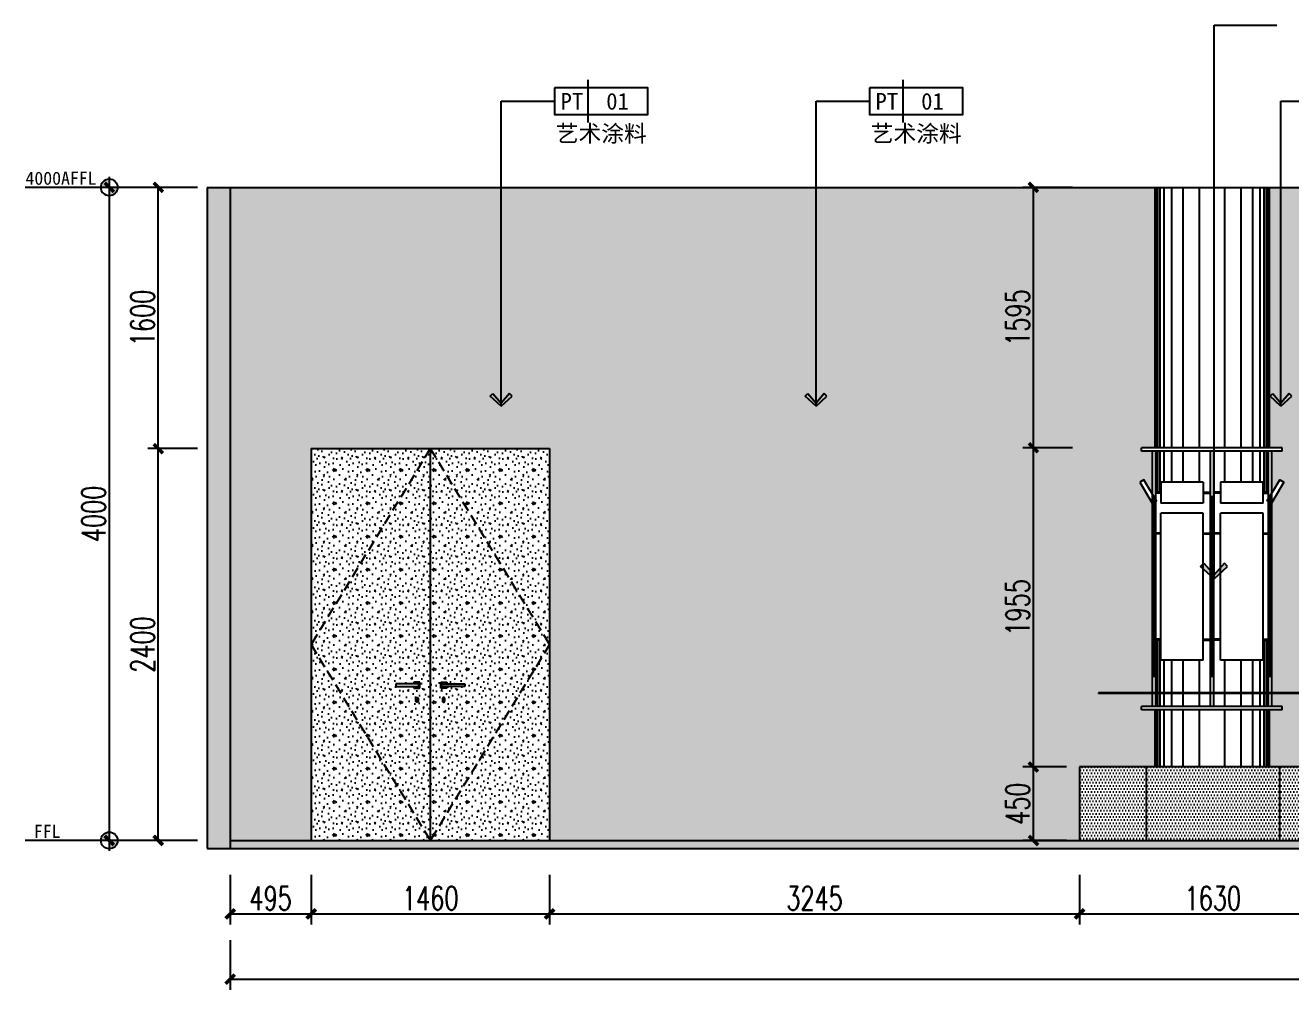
# Model space of a CAD drawing. Header units: millimetres. Extents: x 5625199 to 7433318, y -3316392 to -2552493.
# Drawn here: x 6214808 to 6222554, y -2677437 to -2671530 of the extents above; entities that cross this region are included whole.
import ezdxf
from ezdxf.enums import TextEntityAlignment as Align

# ---------------------------------------------------------------- set-up
doc = ezdxf.new("R2010")
doc.units = ezdxf.units.MM
doc.header["$PDMODE"] = 35
doc.header["$PDSIZE"] = -10
doc.linetypes.add('DASHED', pattern=[19.049999999999997, 12.7, -6.349999999999997])
doc.linetypes.add('M-CENTER', pattern=[11.25, 7.5, -1.25, 1.25, -1.25])
for name, color, linetype in [('155', 155, 'Continuous'), ('DIM', 7, 'Continuous'), ('PL-天花', 30, 'Continuous'), ('PL-文字标注', 2, 'Continuous')]:
    doc.layers.add(name, color=color, linetype=linetype)
doc.styles.add('03.YBC-宋体2.5', font='', dxfattribs={"width": 0.8, "height": 2.5})
doc.styles.add('dop-S', font='')
doc.styles.add('XZC', font='SIMPLEX.SHX', dxfattribs={"width": 0.7, "bigfont": 'hztxt.shx'})
doc.styles.add('标注-尺寸', font='simplex.shx', dxfattribs={"width": 0.7})
doc.styles.get('03.YBC-宋体2.5').set_extended_font_data('SimSun')
doc.styles.get('dop-S').set_extended_font_data('SimSun')
doc.linetypes.add('LED_LINE', pattern='A,12.7,-5.08,["LED",XZC,S=2.54,R=0,X=-2.54,Y=-1.27],-6.349999999999999', length=24.13)
doc.dimstyles.new('90', dxfattribs={"dimscale": 0.9, "dimtxt": 150, "dimasz": 50, "dimexe": 120, "dimexo": 150, "dimgap": 30, "dimtad": 1, "dimdec": 0, "dimrnd": 5, "dimdsep": 46, "dimtxsty": '标注-尺寸', "dimblk": 'ARCHTICK', "dimcen": 0.2, "dimclrd": 8, "dimclre": 8, "dimclrt": 2, "dimadec": 0, "dimazin": 0, "dimtfac": 1, "dimtdec": 0, "dimtmove": 2, "dimatfit": 3, "dimldrblk": 'ccccc', "dimfxl": 300, "dimfxlon": 1, "dimtolj": 1, "dimtzin": 0, "dimarcsym": 0})
doc.dimstyles.new('副本 100', dxfattribs={"dimscale": 0.8, "dimtxt": 180, "dimasz": 70, "dimexe": 80, "dimexo": 100, "dimgap": 30, "dimtad": 1, "dimdec": 0, "dimrnd": 5, "dimdsep": 46, "dimtxsty": '标注-尺寸', "dimblk": 'ARCHTICK', "dimcen": 0.2, "dimdle": 5, "dimclrd": 8, "dimclre": 8, "dimclrt": 2, "dimadec": 0, "dimazin": 0, "dimtfac": 1, "dimtdec": 0, "dimtmove": 2, "dimatfit": 3, "dimldrblk": 'ccccc', "dimfxl": 300, "dimfxlon": 1, "dimtolj": 1, "dimtzin": 0, "dimarcsym": 0})
pattern_1 = [(0, (273595.864621, -417279.7072739999), (0, 203.2), [0, -203.2]), (0, (273597.896621, -417350.827274), (0, 203.2), [0, -203.2]), (0, (273603.992621, -417241.099274), (0, 203.2), [0, -203.2]), (338.1986, (273498.328621, -417304.091274), (609.6000554757884, -203.1999818137321), [21.8852496, -1072.3802784]), (216.8699, (273518.648621, -417312.219274), (609.5999833019285, 406.400025047106), [10.16, -1005.84]), (130.6013, (273510.520621, -417318.315274), (1016.000085595377, -1219.199800489247), [18.734024, -1854.6773168]), (206.5651, (273443.464621, -417342.699274), (-203.1998288935924, -203.2002660693446), [4.543755199999999, -449.8252624]), (326.3099, (273439.400621, -417344.731274), (406.3999101390997, -203.2002711718613), [7.3265792, -725.3215872]), (108.4349, (273445.496621, -417348.7952739999), (-203.1996755348543, 406.4000883092897), [6.4257936, -636.149096]), (225, (273573.512621, -417363.0192740001), (-2.84e-14, -203.2000628800271), [8.6209632, -278.7471184]), (0, (273567.416621, -417369.115274), (203.2, 203.2), [12.192, -191.008]), (135, (273579.608621, -417369.115274), (-203.2000651427688, 1.42e-14), [8.62096, -278.7471184]), (251.5651, (273549.128621, -417232.971274), (203.1996750288869, 406.4000918510402), [6.425792, -636.149096]), (0, (273547.096621, -417239.0672739999), (203.2, 203.2), [10.16, -193.04]), (143.1301, (273557.256621, -417239.0672739999), (-609.5999833019285, 406.4000250471062), [10.16, -1005.84]), (213.6901, (273441.432621, -417230.9392739999), (406.3999074765397, 203.2002693968192), [7.326576, -725.3215872]), (341.5650999999999, (273435.336621, -417235.003274), (-406.4000918510401, 203.1996750288873), [12.851584, -629.7233023999999]), (126.8699, (273447.528621, -417239.0672739999), (406.400025047106, -609.5999833019285), [10.16, -1005.84]), (0, (273500.360621, -417239.0672739999), (0, 203.2), [0, -203.2]), (0, (273445.496621, -417291.899274), (0, 203.2), [0, -203.2]), (0, (273502.392621, -417367.083274), (0, 203.2), [0, -203.2]), (0, (273557.256621, -417304.091274), (0, 203.2), [0, -203.2]), (0, (273498.328621, -417269.547274), (0, 203.2), [0, -203.2]), (0, (273453.624621, -417263.451274), (0, 203.2), [0, -203.2]), (0, (273471.912621, -417275.6432739999), (0, 203.2), [0, -203.2]), (0, (273463.784621, -417324.4112739999), (0, 203.2), [0, -203.2]), (0, (273415.016621, -417316.283274), (0, 203.2), [0, -203.2]), (0, (273417.048621, -417269.547274), (0, 203.2), [0, -203.2]), (0, (273410.952621, -417224.843274), (0, 203.2), [0, -203.2]), (0, (273473.944621, -417216.7152740001), (0, 203.2), [0, -203.2]), (0, (273518.648621, -417208.587274), (0, 203.2), [0, -203.2]), (0, (273589.768621, -417216.7152740001), (0, 203.2), [0, -203.2]), (0, (273541.0006209999, -417279.7072739999), (0, 203.2), [0, -203.2]), (0, (273520.680621, -417243.131274), (0, 203.2), [0, -203.2]), (0, (273536.936621, -417340.667274), (0, 203.2), [0, -203.2]), (0, (273475.976621, -417350.827274), (0, 203.2), [0, -203.2]), (0, (273536.936621, -417395.531274), (0, 203.2), [0, -203.2]), (0, (273469.880621, -417383.3392739999), (0, 203.2), [0, -203.2]), (0, (273404.856621, -417389.435274), (0, 203.2), [0, -203.2]), (0, (273429.2406210001, -417399.595274), (0, 203.2), [0, -203.2]), (0, (273431.272621, -417371.1472739999), (0, 203.2), [0, -203.2]), (0, (273567.416621, -417403.659274), (0, 203.2), [0, -203.2]), (0, (273591.800621, -417320.347274), (0, 203.2), [0, -203.2]), (0, (273581.640621, -417259.387274), (0, 203.2), [0, -203.2]), (0, (273488.168621, -417405.691274), (0, 203.2), [0, -203.2])]

# ---------------------------------------------------------------- blocks, each defined once
blk = doc.blocks.new('G$C8B1EF8E9')
at = {"color": 134, "ltscale": 5}
for p, q in [((0, 86.53217108198442), (0, 122.5321710819844)), ((0, 122.5321710819844), (36, 122.5321710819844)), ((36, 86.53217108198442), (0, 86.53217108198442)), ((36, 122.5321710819844), (36, 113.5321710819844)), ((36, 95.53217108198442), (36, 86.53217108198442)), ((12, 24), (12, 5)), ((19, 27), (15, 27)), ((15, 2), (19, 2)), ((22, 5), (22, 24))]:
    blk.add_line(p, q, dxfattribs=at)
at = {"color": 134}
for p, q in [((6.188141624792478, 95.53217108198442), (6.188141624792478, 113.5321710819844)), ((6.188141624792478, 113.5321710819844), (145.9275565805146, 113.5321710819844)), ((145.9275565805146, 95.53217108198442), (6.188141624792478, 95.53217108198442)), ((145.9275565805146, 113.5321710819844), (145.9275565805146, 95.53217108198442)), ((10, 24), (10, 5)), ((19, 29), (15, 29)), ((15, 0), (19, 0)), ((24, 5), (24, 24))]:
    blk.add_line(p, q, dxfattribs=at)
for centre, start, end in [((15, 24), 90, 180), ((15, 5), 180, 270), ((19, 24), 0, 90), ((19, 5), 270, 0)]:
    blk.add_arc(centre, 5, start, end, dxfattribs=at)
at = {"color": 134, "ltscale": 5}
for centre, start, end in [((15, 24), 90, 180), ((15, 5), 180, 270), ((19, 24), 0, 90), ((19, 5), 270, 0)]:
    blk.add_arc(centre, 3, start, end, dxfattribs=at)
blk = doc.blocks.new('_ArchTick')
at = {"color": 0, "linetype": 'ByBlock', "const_width": 0.4}
blk.add_lwpolyline([(-0.5, -0.5), (0.5, 0.5)], dxfattribs=at)
blk = doc.blocks.new('*D241')
at = {"layer": '155', "color": 8, "lineweight": -2, "ltscale": 500, "transparency": 16777216}
for p, q in [((6216061.580152604, -2676732.718903087), (6216061.580152604, -2677036.718903087)), ((6216557.394488718, -2676732.718903087), (6216557.394488718, -2677036.718903087)), ((6216057.580152604, -2676972.718903087), (6216561.394488718, -2676972.718903087))]:
    blk.add_line(p, q, dxfattribs=at)
at = {"layer": 'Defpoints', "color": 0, "transparency": 16777216}
for p in [(6216061.580152604, -2676522.718903087), (6216557.394488718, -2676522.718903087), (6216557.394488718, -2676972.718903087)]:
    blk.add_point(p, dxfattribs=at)
at = {"layer": '155', "color": 8, "linetype": 'ByBlock', "lineweight": -2, "transparency": 16777216, "xscale": 56, "yscale": 56, "zscale": 56, "rotation": 180}
blk.add_blockref('_ArchTick', (6216061.580152604, -2676972.718903087), dxfattribs=at)
at = {"layer": '155', "color": 8, "linetype": 'ByBlock', "lineweight": -2, "transparency": 16777216, "xscale": 56, "yscale": 56, "zscale": 56}
blk.add_blockref('_ArchTick', (6216557.394488718, -2676972.718903087), dxfattribs=at)
at = {"layer": '155', "color": 2, "ltscale": 500, "transparency": 16777216, "insert": (6216309.487320661, -2676876.718903086), "char_height": 144, "attachment_point": 5, "style": '标注-尺寸'}
blk.add_mtext('\\A1;495', dxfattribs=at)
blk = doc.blocks.new('ccccc')
h = blk.add_hatch(color=44)
h.dxf.hatch_style = 1
h.paths.add_polyline_path([(-1.713128774543291, -1.115298350458032), (-1.349075249163432, -1.474599215202033), (1e-16, 1e-16), (-1.349075249163432, 1.474599215202033), (-1.713128774543291, 1.115298350458032), (-0.4242640688316899, -1e-16)])
at = {"color": 44}
for p, q in [((-1.349075249163432, 1.474599215202033), (-1.713128774543291, 1.115298350458032)), ((0, 0), (-1.349075249163432, 1.474599215202033)), ((-0.4242640688316898, 0), (-5.066636229632421, 0)), ((-1.713128774543291, 1.115298350458032), (-0.4242640688316898, 0)), ((-1.713128774543291, -1.115298350458032), (-0.4242640688316898, 0)), ((0, 0), (-1.349075249163432, -1.474599215202033)), ((-1.349075249163432, -1.474599215202033), (-1.713128774543291, -1.115298350458032))]:
    blk.add_line(p, q, dxfattribs=at)
blk = doc.blocks.new('*D242')
at = {"layer": '155', "color": 8, "lineweight": -2, "ltscale": 500, "transparency": 16777216}
for p, q in [((6216557.394488718, -2676732.718903087), (6216557.394488718, -2677036.718903087)), ((6218016.586826595, -2676732.718903087), (6218016.586826595, -2677036.718903087)), ((6216553.394488718, -2676972.718903087), (6218020.586826594, -2676972.718903087))]:
    blk.add_line(p, q, dxfattribs=at)
at = {"layer": 'Defpoints', "color": 0, "transparency": 16777216}
for p in [(6216557.394488718, -2676522.718903087), (6218016.586826595, -2676522.718903087), (6218016.586826595, -2676972.718903087)]:
    blk.add_point(p, dxfattribs=at)
at = {"layer": '155', "color": 8, "linetype": 'ByBlock', "lineweight": -2, "transparency": 16777216, "xscale": 56, "yscale": 56, "zscale": 56, "rotation": 180}
blk.add_blockref('_ArchTick', (6216557.394488718, -2676972.718903087), dxfattribs=at)
at = {"layer": '155', "color": 8, "linetype": 'ByBlock', "lineweight": -2, "transparency": 16777216, "xscale": 56, "yscale": 56, "zscale": 56}
blk.add_blockref('_ArchTick', (6218016.586826595, -2676972.718903087), dxfattribs=at)
at = {"layer": '155', "color": 2, "ltscale": 500, "transparency": 16777216, "insert": (6217286.990657656, -2676876.718903086), "char_height": 144, "attachment_point": 5, "style": '标注-尺寸'}
blk.add_mtext('\\A1;1460', dxfattribs=at)
blk = doc.blocks.new('*D243')
at = {"layer": '155', "color": 8, "lineweight": -2, "ltscale": 500, "transparency": 16777216}
for p, q in [((6218016.586826595, -2676732.718903087), (6218016.586826595, -2677036.718903087)), ((6221261.757431764, -2676732.718903087), (6221261.757431764, -2677036.718903087)), ((6218012.586826595, -2676972.718903087), (6221265.757431764, -2676972.718903087))]:
    blk.add_line(p, q, dxfattribs=at)
at = {"layer": 'Defpoints', "color": 0, "transparency": 16777216}
for p in [(6218016.586826595, -2676522.718903087), (6221261.757431764, -2676522.718903087), (6221261.757431764, -2676972.718903087)]:
    blk.add_point(p, dxfattribs=at)
at = {"layer": '155', "color": 8, "linetype": 'ByBlock', "lineweight": -2, "transparency": 16777216, "xscale": 56, "yscale": 56, "zscale": 56, "rotation": 180}
blk.add_blockref('_ArchTick', (6218016.586826595, -2676972.718903087), dxfattribs=at)
at = {"layer": '155', "color": 8, "linetype": 'ByBlock', "lineweight": -2, "transparency": 16777216, "xscale": 56, "yscale": 56, "zscale": 56}
blk.add_blockref('_ArchTick', (6221261.757431764, -2676972.718903087), dxfattribs=at)
at = {"layer": '155', "color": 2, "ltscale": 500, "transparency": 16777216, "insert": (6219639.17212918, -2676876.718903086), "char_height": 144, "attachment_point": 5, "style": '标注-尺寸'}
blk.add_mtext('\\A1;3245', dxfattribs=at)
blk = doc.blocks.new('*D244')
at = {"layer": '155', "color": 8, "lineweight": -2, "ltscale": 500, "transparency": 16777216}
for p, q in [((6221261.757431764, -2676732.718903087), (6221261.757431764, -2677036.718903087)), ((6222892.697539439, -2676732.718903087), (6222892.697539439, -2677036.718903087)), ((6221257.757431764, -2676972.718903087), (6222896.697539439, -2676972.718903087))]:
    blk.add_line(p, q, dxfattribs=at)
at = {"layer": 'Defpoints', "color": 0, "transparency": 16777216}
for p in [(6221261.757431764, -2676522.718903087), (6222892.697539439, -2676522.718903087), (6222892.697539439, -2676972.718903087)]:
    blk.add_point(p, dxfattribs=at)
at = {"layer": '155', "color": 8, "linetype": 'ByBlock', "lineweight": -2, "transparency": 16777216, "xscale": 56, "yscale": 56, "zscale": 56, "rotation": 180}
blk.add_blockref('_ArchTick', (6221261.757431764, -2676972.718903087), dxfattribs=at)
at = {"layer": '155', "color": 8, "linetype": 'ByBlock', "lineweight": -2, "transparency": 16777216, "xscale": 56, "yscale": 56, "zscale": 56}
blk.add_blockref('_ArchTick', (6222892.697539439, -2676972.718903087), dxfattribs=at)
at = {"layer": '155', "color": 2, "ltscale": 500, "transparency": 16777216, "insert": (6222077.227485601, -2676876.718903086), "char_height": 144, "attachment_point": 5, "style": '标注-尺寸'}
blk.add_mtext('\\A1;1630', dxfattribs=at)
blk = doc.blocks.new('*D370')
at = {"layer": '155', "color": 8, "lineweight": -2, "ltscale": 500, "transparency": 16777216}
for p, q in [((6216061.580152604, -2677132.718903087), (6216061.580152604, -2677436.718903087)), ((6239891.164102432, -2677132.718903087), (6239891.164102432, -2677436.718903087)), ((6216057.580152604, -2677372.718903086), (6239895.164102432, -2677372.718903086))]:
    blk.add_line(p, q, dxfattribs=at)
at = {"layer": 'Defpoints', "color": 0, "transparency": 16777216}
for p in [(6216061.580152604, -2676522.718903087), (6239891.164102432, -2676572.718903087), (6239891.164102432, -2677372.718903086)]:
    blk.add_point(p, dxfattribs=at)
at = {"layer": '155', "color": 8, "linetype": 'ByBlock', "lineweight": -2, "transparency": 16777216, "xscale": 56, "yscale": 56, "zscale": 56, "rotation": 180}
blk.add_blockref('_ArchTick', (6216061.580152604, -2677372.718903086), dxfattribs=at)
at = {"layer": '155', "color": 8, "linetype": 'ByBlock', "lineweight": -2, "transparency": 16777216, "xscale": 56, "yscale": 56, "zscale": 56}
blk.add_blockref('_ArchTick', (6239891.164102432, -2677372.718903086), dxfattribs=at)
at = {"layer": '155', "color": 2, "ltscale": 500, "transparency": 16777216, "insert": (6227976.372127518, -2677276.718903087), "char_height": 144, "attachment_point": 5, "style": '标注-尺寸'}
blk.add_mtext('\\A1;23830', dxfattribs=at)
blk = doc.blocks.new('子标高')
h = blk.add_hatch(color=256)
edge = h.paths.add_edge_path()
edge.add_arc((-600.2409431565975, 0.2411642588631366), 50.95940477876863, 89.72884797535391, 180.2711520246482, ccw=False)
edge.add_line((-599.9997788977342, 51.19999838216973), (-599.9997788977342, -3.638e-12))
edge.add_line((-599.9997788977342, 0), (-651.1997772799077, 0))
edge = h.paths.add_edge_path()
edge.add_arc((-599.7586146388712, -0.2411642588667746), 50.95940477876958, -90.27115202464557, 0.271152024646824, ccw=False)
edge.add_line((-599.9997788977342, -51.19999838217336), (-599.9997788977342, 0))
edge.add_line((-599.9997788977342, 0), (-548.7997805155609, 0))
at = {"linetype": 'M-CENTER', "ltscale": 0.5}
blk.add_line((-709.9997754219294, -3.63798e-11), (-1113.972843062991, 9.8225428e-09), dxfattribs=at)
for p, q in [((-200, 0), (-709.9997754219294, 0)), ((-599.9997788977342, 63.99999797771307), (-599.9997788977342, -63.9999979777167))]:
    blk.add_line(p, q)
at = {"color": 5}
blk.add_circle((-599.9997788977342, 0), 51.19999838217196, dxfattribs=at)
at = {"style": 'dop-S'}
blk.add_attdef('标高', (-1232.206651260485, 15.99306680168956), '', height=99.99999684017963, dxfattribs=at)
blk = doc.blocks.new('母标高')
h = blk.add_hatch(color=256)
edge = h.paths.add_edge_path()
edge.add_arc((-600.2409431565975, 0.2411642588631366), 50.95940477876863, 89.72884797535391, 180.2711520246482, ccw=False)
edge.add_line((-599.9997788977342, 51.19999838216973), (-599.9997788977342, -3.638e-12))
edge.add_line((-599.9997788977342, 0), (-651.1997772799077, 0))
edge = h.paths.add_edge_path()
edge.add_arc((-599.7586146388712, -0.2411642588667746), 50.95940477876958, -90.27115202464557, 0.271152024646824, ccw=False)
edge.add_line((-599.9997788977342, -51.19999838217336), (-599.9997788977342, 0))
edge.add_line((-599.9997788977342, 0), (-548.7997805155609, 0))
at = {"linetype": 'M-CENTER', "ltscale": 0.5}
blk.add_line((-709.9997754219294, -3.63798e-11), (-1113.972843062991, 9.8225428e-09), dxfattribs=at)
for p, q in [((-200, 0), (-709.9997754219294, 0)), ((-599.9997788977342, 63.99999797771307), (-599.9997788977342, -63.9999979777167))]:
    blk.add_line(p, q)
at = {"color": 5}
blk.add_circle((-599.9997788977342, 0), 51.19999838217196, dxfattribs=at)
at = {"style": 'dop-S'}
blk.add_attdef('标高', (-1104.391530706991, 15.99306680168956), '', height=99.99999684017963, dxfattribs=at)
blk = doc.blocks.new('*D466')
at = {"layer": '155', "color": 8, "lineweight": -2, "ltscale": 500, "transparency": 16777216}
for p, q in [((6215861.57699277, -2674122.718903086), (6215557.57699277, -2674122.718903086)), ((6215621.57699277, -2676526.718903087), (6215621.57699277, -2674118.718903086)), ((6215861.57699277, -2676522.718903087), (6215557.57699277, -2676522.718903087))]:
    blk.add_line(p, q, dxfattribs=at)
at = {"layer": 'Defpoints', "color": 0, "transparency": 16777216}
for p in [(6215621.57699277, -2674122.718903086), (6216557.394488718, -2674122.718903086), (6216557.394488718, -2676522.718903087)]:
    blk.add_point(p, dxfattribs=at)
at = {"layer": '155', "color": 8, "linetype": 'ByBlock', "lineweight": -2, "transparency": 16777216, "xscale": 56, "yscale": 56, "zscale": 56}
for p, rotation in [((6215621.57699277, -2674122.718903086), 90), ((6215621.57699277, -2676522.718903087), 270)]:
    blk.add_blockref('_ArchTick', p, dxfattribs=dict(at, rotation=rotation))
at = {"layer": '155', "color": 2, "ltscale": 500, "transparency": 16777216, "insert": (6215525.57699277, -2675322.718903087), "char_height": 144, "attachment_point": 5, "rotation": 90, "style": '标注-尺寸'}
blk.add_mtext('\\A1;2400', dxfattribs=at)
blk = doc.blocks.new('*D467')
at = {"layer": '155', "color": 8, "lineweight": -2, "ltscale": 500, "transparency": 16777216}
for p, q in [((6215861.57699277, -2672522.718903087), (6215557.57699277, -2672522.718903087)), ((6215621.57699277, -2674126.718903087), (6215621.57699277, -2672518.718903087)), ((6215861.57699277, -2674122.718903086), (6215557.57699277, -2674122.718903086))]:
    blk.add_line(p, q, dxfattribs=at)
at = {"layer": 'Defpoints', "color": 0, "transparency": 16777216}
for p in [(6215621.57699277, -2672522.718903087), (6216476.408016402, -2672522.718903087), (6216557.394488718, -2674122.718903086)]:
    blk.add_point(p, dxfattribs=at)
at = {"layer": '155', "color": 8, "linetype": 'ByBlock', "lineweight": -2, "transparency": 16777216, "xscale": 56, "yscale": 56, "zscale": 56}
for p, rotation in [((6215621.57699277, -2672522.718903087), 90), ((6215621.57699277, -2674122.718903086), 270)]:
    blk.add_blockref('_ArchTick', p, dxfattribs=dict(at, rotation=rotation))
at = {"layer": '155', "color": 2, "ltscale": 500, "transparency": 16777216, "insert": (6215525.57699277, -2673322.718903087), "char_height": 144, "attachment_point": 5, "rotation": 90, "style": '标注-尺寸'}
blk.add_mtext('\\A1;1600', dxfattribs=at)
blk = doc.blocks.new('*D468')
at = {"layer": '155', "color": 8, "lineweight": -2, "ltscale": 500, "transparency": 16777216}
for p, q in [((6215561.577213873, -2672522.718903087), (6215257.577213872, -2672522.718903087)), ((6215321.577213873, -2672518.718903087), (6215321.577213873, -2676526.718903087)), ((6215561.577213873, -2676522.718903087), (6215257.577213872, -2676522.718903087))]:
    blk.add_line(p, q, dxfattribs=at)
at = {"layer": 'Defpoints', "color": 0, "transparency": 16777216}
for p in [(6216476.408016402, -2672522.718903087), (6215321.577213873, -2676522.718903087), (6216557.394488718, -2676522.718903087)]:
    blk.add_point(p, dxfattribs=at)
at = {"layer": '155', "color": 8, "linetype": 'ByBlock', "lineweight": -2, "transparency": 16777216, "xscale": 56, "yscale": 56, "zscale": 56}
for p, rotation in [((6215321.577213873, -2672522.718903087), 90), ((6215321.577213873, -2676522.718903087), 270)]:
    blk.add_blockref('_ArchTick', p, dxfattribs=dict(at, rotation=rotation))
at = {"layer": '155', "color": 2, "ltscale": 500, "transparency": 16777216, "insert": (6215225.577213872, -2674522.718903087), "char_height": 144, "attachment_point": 5, "rotation": 90, "style": '标注-尺寸'}
blk.add_mtext('\\A1;4000', dxfattribs=at)
blk = doc.blocks.new('*D469')
at = {"layer": '155', "color": 8, "lineweight": -2, "ltscale": 500, "transparency": 16777216}
for p, q in [((6221181.757431764, -2676072.718903086), (6220914.777808668, -2676072.718903086)), ((6220978.777808668, -2676526.718903087), (6220978.777808668, -2676068.718903087)), ((6221181.757431764, -2676522.718903087), (6220914.777808668, -2676522.718903087))]:
    blk.add_line(p, q, dxfattribs=at)
at = {"layer": 'Defpoints', "color": 0, "transparency": 16777216}
for p in [(6220978.777808668, -2676072.718903086), (6221261.757431764, -2676072.718903086), (6221261.757431764, -2676522.718903087)]:
    blk.add_point(p, dxfattribs=at)
at = {"layer": '155', "color": 8, "linetype": 'ByBlock', "lineweight": -2, "transparency": 16777216, "xscale": 56, "yscale": 56, "zscale": 56}
for p, rotation in [((6220978.777808668, -2676072.718903086), 90), ((6220978.777808668, -2676522.718903087), 270)]:
    blk.add_blockref('_ArchTick', p, dxfattribs=dict(at, rotation=rotation))
at = {"layer": '155', "color": 2, "ltscale": 500, "transparency": 16777216, "insert": (6220882.777808668, -2676297.718903087), "char_height": 144, "attachment_point": 5, "rotation": 90, "style": '标注-尺寸'}
blk.add_mtext('\\A1;450', dxfattribs=at)
blk = doc.blocks.new('*D470')
at = {"layer": '155', "color": 8, "lineweight": -2, "ltscale": 500, "transparency": 16777216}
for p, q in [((6221218.777808668, -2674117.718903087), (6220914.777808668, -2674117.718903087)), ((6220978.777808668, -2676076.718903086), (6220978.777808668, -2674113.718903087)), ((6221181.757431764, -2676072.718903086), (6220914.777808668, -2676072.718903086))]:
    blk.add_line(p, q, dxfattribs=at)
at = {"layer": 'Defpoints', "color": 0, "transparency": 16777216}
for p in [(6220978.777808668, -2674117.718903087), (6221823.241131251, -2674117.718903087), (6221261.757431764, -2676072.718903086)]:
    blk.add_point(p, dxfattribs=at)
at = {"layer": '155', "color": 8, "linetype": 'ByBlock', "lineweight": -2, "transparency": 16777216, "xscale": 56, "yscale": 56, "zscale": 56}
for p, rotation in [((6220978.777808668, -2674117.718903087), 90), ((6220978.777808668, -2676072.718903086), 270)]:
    blk.add_blockref('_ArchTick', p, dxfattribs=dict(at, rotation=rotation))
at = {"layer": '155', "color": 2, "ltscale": 500, "transparency": 16777216, "insert": (6220882.777808668, -2675095.218903087), "char_height": 144, "attachment_point": 5, "rotation": 90, "style": '标注-尺寸'}
blk.add_mtext('\\A1;1955', dxfattribs=at)
blk = doc.blocks.new('*D471')
at = {"layer": '155', "color": 8, "lineweight": -2, "ltscale": 500, "transparency": 16777216}
for p, q in [((6221218.777808668, -2672522.718903087), (6220914.777808668, -2672522.718903087)), ((6220978.777808668, -2674121.718903087), (6220978.777808668, -2672518.718903087)), ((6221218.777808668, -2674117.718903087), (6220914.777808668, -2674117.718903087))]:
    blk.add_line(p, q, dxfattribs=at)
at = {"layer": 'Defpoints', "color": 0, "transparency": 16777216}
for p in [(6220978.777808668, -2672522.718903087), (6221549.663153962, -2672522.718903087), (6221823.241131251, -2674117.718903087)]:
    blk.add_point(p, dxfattribs=at)
at = {"layer": '155', "color": 8, "linetype": 'ByBlock', "lineweight": -2, "transparency": 16777216, "xscale": 56, "yscale": 56, "zscale": 56}
for p, rotation in [((6220978.777808668, -2672522.718903087), 90), ((6220978.777808668, -2674117.718903087), 270)]:
    blk.add_blockref('_ArchTick', p, dxfattribs=dict(at, rotation=rotation))
at = {"layer": '155', "color": 2, "ltscale": 500, "transparency": 16777216, "insert": (6220882.777808668, -2673320.218903087), "char_height": 144, "attachment_point": 5, "rotation": 90, "style": '标注-尺寸'}
blk.add_mtext('\\A1;1595', dxfattribs=at)
blk = doc.blocks.new('*U604')
at = {"color": 50}
blk.add_line((-9.000000000004574, 3.200000000014711), (-9.000000000004574, -3.200000000014711), dxfattribs=at)
at = {"color": 150}
blk.add_lwpolyline([(-14.00000000000457, 2.000000000014665), (-13.99999999999542, -2.000000000014665), (4.5759e-12, -2.000000000014665), (-4.5759e-12, 2.000000000014665)], close=True, dxfattribs=at)
at = {"color": 50, "style": '03.YBC-宋体2.5', "flags": 8}
for tag, p in [('PT', (-11.41203370425435, -0.0169426641272139)), ('01', (-4.560573803961943, -0.0169426641272139)), ('材料名称', (-7.000000000004575, -4.854991556547588))]:
    blk.add_attdef(tag, text='', height=2.5, dxfattribs=at).set_placement(p, align=Align.MIDDLE_CENTER)

msp = doc.modelspace()

# ---------------------------------------------------------------- hatches: boundary and pattern name
at = {"layer": '155', "ltscale": 500}
h = msp.add_hatch(dxfattribs=at)
h.set_pattern_fill('钢筋混凝土', color=250, scale=3, angle=180)
h.set_pattern_definition([(45, (289866.7426227486, -417409.755274), (-5.303300858899105, 5.303300858899106), []), (50, (289866.7426227486, -417409.755274), (21.5178054780226, -1.882564049477853), [2.249999999999998, -24.74999999999999]), (355, (289866.7426227486, -417409.755274), (-4.162540008390001, 22.56576401100035), [1.799999999999999, -19.8]), (100.4514, (289868.5357731486, -417409.9121542), (17.35528145142065, 20.68318626182861), [1.912205699999999, -21.03426335999998]), (46.1842, (289866.7426227486, -417403.755274), (32.01723145876933, -4.965570429870544), [3.375, -37.125]), (96.6356, (289869.4107250987, -417404.16907321), (28.0398811664611, 29.22353612701325), [2.86830864, -31.55139]), (351.1842000000001, (289866.7426227486, -417403.755274), (28.03985835400882, 29.22355802775973), [2.7, -29.7]), (21, (289869.7426227486, -417405.255274), (17.90721156355385, -12.07856671996016), [2.25, -24.75]), (326, (289869.7426227486, -417405.255274), (7.299459957647467, 21.75450135140559), [1.799999999999999, -19.79999999999998]), (71.4514, (289871.2348897386, -417406.26182218), (25.20667885744471, 9.67591490129857), [1.912205699999999, -21.03426336]), (37.5, (289866.7426227486, -417409.755274), (0.3647956595187181, 9.986815614939346), [0, -19.56, 0, -20.1, 0, -19.875]), (7.499999999999999, (289866.7426227486, -417409.755274), (7.892086123264457, 11.83235135647081), [0, -11.45999999999999, 0, -19.10999999999998, 0, -7.574999999999996]), (327.5, (289860.0526227486, -417409.755274), (16.01467308517227, -0.6766461520313927), [0, -7.499999999999998, 0, -23.39999999999999, 0, -31.04999999999999]), (317.5, (289857.0526227486, -417409.755274), (17.49558508027159, 3.003149469969531), [0, -9.75, 0, -15.54, 0, -22.05])])
h.paths.add_polyline_path([(6216061.580152604, -2676572.718903087), (6216061.580152604, -2672522.718903087), (6215921.576992769, -2672522.718903087), (6215921.576992769, -2676572.718903087)])
h = msp.add_hatch(dxfattribs=at)
h.set_pattern_fill('CONC', color=250, scale=8)
h.set_pattern_definition(pattern_1)
h.paths.add_polyline_path([(6221706.489075836, -2674457.718903087), (6221629.824633869, -2674328.790382822), (6221655.610337919, -2674313.457494429), (6221706.170715699, -2674398.486153395), (6221706.170715699, -2674137.718903087), (6221641.241131251, -2674137.718903087), (6221641.241131251, -2674117.718903087), (6221723.24113125, -2674117.718903087), (6221723.24113125, -2672522.718903087), (6216061.580152604, -2672522.718903087), (6216061.580152604, -2676522.718903087), (6216557.394488718, -2676522.718903087), (6216557.394488718, -2674122.718903086), (6218016.586826595, -2674122.718903086), (6218016.586826595, -2676522.718903087), (6221261.757431764, -2676522.718903087), (6221261.757431764, -2676072.718903086), (6221721.24113125, -2676072.718903086), (6221721.24113125, -2675722.718903087), (6221641.241131251, -2675722.718903087), (6221641.241131251, -2675702.718903087), (6221706.170715699, -2675702.718903087)])
h.paths.add_polyline_path([(6222436.311546801, -2675622.718903087), (6222694.328664666, -2675622.718903087), (6222694.328664666, -2673672.718903087), (6235248.44763785, -2673672.718903087), (6235248.44763785, -2675622.718903087), (6222777.227485602, -2675622.718903087), (6222694.328664666, -2675622.718903087), (6222436.311546801, -2675622.718903087), (6222436.311546801, -2675702.718903087), (6222501.241131251, -2675702.718903087), (6222501.241131251, -2675722.718903087), (6222421.24113125, -2675722.718903087), (6222421.24113125, -2676072.718903086), (6222892.697539439, -2676072.718903086), (6222892.697539439, -2676522.718903087), (6235381.680402946, -2676522.718903087), (6235381.680402946, -2676072.718903086), (6235841.164102432, -2676072.718903086), (6235841.164102432, -2675722.718903087), (6235761.164102432, -2675722.718903087), (6235761.164102432, -2675702.718903087), (6235826.09368688, -2675702.718903087), (6235826.412047018, -2674457.718903087), (6235749.74760505, -2674328.790382822), (6235775.533309102, -2674313.457494429), (6235826.09368688, -2674398.486153395), (6235826.09368688, -2674137.718903087), (6235761.164102432, -2674137.718903087), (6235761.164102432, -2674117.718903087), (6235843.164102432, -2674117.718903087), (6235843.164102432, -2672522.718903087), (6222419.241131251, -2672522.718903087), (6222419.241131251, -2674117.718903087), (6222501.241131251, -2674117.718903087), (6222501.241131251, -2674137.718903087), (6222436.311546801, -2674137.718903087), (6222436.311546801, -2674398.486153397), (6222486.871924582, -2674313.457494429), (6222512.657628633, -2674328.790382822), (6222435.993186666, -2674457.718903087)])
h.paths.add_polyline_path([(6236621.164102432, -2675702.718903087), (6236621.164102432, -2675722.718903087), (6236541.164102431, -2675722.718903087), (6236541.164102431, -2676072.718903086), (6236604.885483703, -2676072.718903086), (6237012.620510621, -2676072.718903086), (6237012.620510621, -2676522.718903087), (6237690.949587491, -2676522.718903087), (6237690.949587491, -2673372.718903087), (6237690.949587491, -2672522.718903087), (6236541.164102431, -2672522.718903087), (6236539.164102432, -2672522.718903087), (6236539.164102432, -2674117.718903087), (6236541.164102431, -2674117.718903087), (6236621.164102432, -2674117.718903087), (6236621.164102432, -2674137.718903087), (6236556.234517983, -2674137.718903087), (6236556.234517983, -2674398.486153397), (6236606.794895764, -2674313.457494429), (6236632.580599814, -2674328.790382822), (6236555.916157847, -2674457.718903087), (6236556.187211457, -2675517.718903086), (6236556.212782552, -2675617.718903087), (6236556.214061106, -2675622.718903087), (6236556.234517983, -2675702.718903087)])
h = msp.add_hatch(dxfattribs=at)
h.set_pattern_fill('CONC', color=250, scale=8)
h.set_pattern_definition(pattern_1)
h.paths.add_polyline_path([(6216557.394488718, -2675322.718903087), (6216557.394488718, -2676522.718903087), (6217286.990657656, -2676522.718903087)])
h.paths.add_polyline_path([(6217286.990657656, -2676522.718903087), (6218016.586826595, -2676522.718903087), (6218016.586826595, -2675322.718903087)])
h.paths.add_polyline_path([(6217286.990657656, -2676522.718903087), (6218016.586826595, -2675322.718903087), (6217286.990657656, -2674122.718903086)])
h.paths.add_polyline_path([(6217286.990657656, -2676522.718903087), (6217286.990657656, -2674122.718903086), (6216557.394488718, -2675322.718903087)])
h.paths.add_polyline_path([(6216557.394488718, -2675322.718903087), (6217286.990657656, -2674122.718903086), (6216557.394488718, -2674122.718903086)])
h.paths.add_polyline_path([(6218016.586826595, -2674122.718903086), (6217286.990657656, -2674122.718903086), (6218016.586826595, -2675322.718903087)])
h.paths.add_polyline_path([(6217361.366665167, -2675652.074737974, -0.4142135623730951), (6217366.366665166, -2675647.074737975), (6217370.366665167, -2675647.074737975, -0.4142135623730951), (6217375.366665167, -2675652.074737974), (6217375.366665167, -2675671.074737975, -0.4142135623730951), (6217370.366665167, -2675676.074737975), (6217366.366665166, -2675676.074737975, -0.4142135623730951), (6217361.366665167, -2675671.074737975)], flags=16)
h.paths.add_polyline_path([(6217497.294221748, -2675562.542566893), (6217497.294221748, -2675580.542566893), (6217387.366665167, -2675580.542566893), (6217387.366665167, -2675589.542566893), (6217351.366665167, -2675589.542566893), (6217351.366665167, -2675553.542566893), (6217387.366665167, -2675553.542566893), (6217387.366665167, -2675562.542566893)], flags=16)
h.paths.add_polyline_path([(6217212.614650146, -2675652.074737974), (6217212.614650146, -2675671.074737975, -0.4142135623730951), (6217207.614650146, -2675676.074737975), (6217203.614650146, -2675676.074737975, -0.4142135623730951), (6217198.614650146, -2675671.074737975), (6217198.614650146, -2675652.074737974, -0.4142135623730951), (6217203.614650146, -2675647.074737975), (6217207.614650146, -2675647.074737975, -0.4142135623730951)], flags=16)
h.paths.add_polyline_path([(6217186.614650146, -2675562.542566893), (6217186.614650146, -2675553.542566893), (6217222.614650146, -2675553.542566893), (6217222.614650146, -2675589.542566893), (6217186.614650146, -2675589.542566893), (6217186.614650146, -2675580.542566893), (6217076.687093565, -2675580.542566893), (6217076.687093565, -2675562.542566893)], flags=16)
h.paths.add_polyline_path([(6217363.366665168, -2675652.074737974, -0.4142135631459663), (6217366.366665166, -2675649.074737975), (6217370.366665167, -2675649.074737975, -0.4142135623730951), (6217373.366665167, -2675652.074737974), (6217373.366665167, -2675671.074737975, -0.4142135627367992), (6217370.366665167, -2675674.074737975), (6217366.366665166, -2675674.074737975, -0.414213562554947), (6217363.366665168, -2675671.074737975)], flags=0)
h.paths.add_polyline_path([(6217210.614650146, -2675652.074737974), (6217210.614650146, -2675671.074737975, -0.4142135623730951), (6217207.614650146, -2675674.074737975), (6217203.614650146, -2675674.074737975, -0.4142135620548541), (6217200.614650145, -2675671.074737975), (6217200.614650145, -2675652.074737974, -0.4142135623730951), (6217203.614650146, -2675649.074737975), (6217207.614650146, -2675649.074737975, -0.4142135623730951)], flags=0)
h = msp.add_hatch(dxfattribs=at)
h.set_pattern_fill('DOTS', color=250, scale=12)
h.set_pattern_definition([(0, (495676.0425419183, -417409.7552740001), (9.524999999999999, 19.05), [0, -19.05])])
h.paths.add_polyline_path([(6221261.757431764, -2676072.718903086), (6221261.757431764, -2676522.718903087), (6221669.492458683, -2676522.718903087), (6221669.492458683, -2676072.718903086)])
h.paths.add_polyline_path([(6221669.492458683, -2676072.718903086), (6221669.492458683, -2676522.718903087), (6222484.962512521, -2676522.718903087), (6222484.962512521, -2676072.718903086), (6222421.24113125, -2676072.718903086), (6222419.241131251, -2676072.718903086), (6222416.24113125, -2676072.718903086), (6222411.241131251, -2676072.718903086), (6222403.24113125, -2676072.718903086), (6222389.241131251, -2676072.718903086), (6222364.24113125, -2676072.718903086), (6222319.241131251, -2676072.718903086), (6222249.241131251, -2676072.718903086), (6222149.24113125, -2676072.718903086), (6221993.241131251, -2676072.718903086), (6221893.24113125, -2676072.718903086), (6221823.241131251, -2676072.718903086), (6221778.241131251, -2676072.718903086), (6221753.241131251, -2676072.718903086), (6221739.24113125, -2676072.718903086), (6221731.241131251, -2676072.718903086), (6221726.241131251, -2676072.718903086), (6221723.24113125, -2676072.718903086), (6221721.24113125, -2676072.718903086)])
h.paths.add_polyline_path([(6222484.962512521, -2676522.718903087), (6222892.697539439, -2676522.718903087), (6222892.697539439, -2676072.718903086), (6222484.962512521, -2676072.718903086)])
h = msp.add_hatch(color=250, dxfattribs=at)
h.dxf.hatch_style = 1
h.paths.add_polyline_path([(6239891.164102432, -2676572.718903087), (6239891.164102432, -2676522.718903087), (6216061.580152604, -2676522.718903087), (6216061.580152604, -2676572.718903087)])

# ---------------------------------------------------------------- linework, layer by layer
at = {"color": 8, "linetype": 'DASHED', "ltscale": 5}
for points in [[(6217286.990657656, -2674122.718903086), (6216557.394488718, -2675322.718903087), (6217286.990657656, -2676522.718903087)], [(6217286.990657656, -2674122.718903086), (6218016.586826595, -2675322.718903087), (6217286.990657656, -2676522.718903087)]]:
    msp.add_lwpolyline(points, dxfattribs=at)
at = {"layer": '155', "color": 0, "ltscale": 500}
for p, q in [((6215921.576992769, -2672522.718903087), (6215921.576992769, -2676572.718903087)), ((6215921.576992769, -2672522.718903087), (6237690.949587491, -2672522.718903087)), ((6216061.580152604, -2672522.718903087), (6216061.580152604, -2676572.718903087)), ((6216061.580152604, -2676522.718903087), (6239891.164102432, -2676522.718903087)), ((6215921.576992769, -2676572.718903087), (6240031.269819521, -2676572.718903087))]:
    msp.add_line(p, q, dxfattribs=at)
at = {"layer": '155', "color": 5, "ltscale": 500}
for p, q in [((6221721.24113125, -2672522.718903087), (6221721.24113125, -2674117.718903087)), ((6222421.24113125, -2672522.718903087), (6222421.24113125, -2674117.718903087)), ((6217286.990657656, -2674122.718903086), (6217286.990657656, -2676522.718903087)), ((6221721.24113125, -2675722.718903087), (6221721.24113125, -2676072.718903086)), ((6222421.24113125, -2675722.718903087), (6222421.24113125, -2676072.718903086)), ((6222892.697539439, -2676072.718903086), (6221261.757431764, -2676072.718903086)), ((6221261.757431764, -2676072.718903086), (6221261.757431764, -2676522.718903087))]:
    msp.add_line(p, q, dxfattribs=at)
at = {"layer": '155', "color": 250, "ltscale": 500}
for p, q in [((6221723.24113125, -2672522.718903087), (6221723.24113125, -2674117.718903087)), ((6221726.241131251, -2672522.718903087), (6221726.241131251, -2674117.718903087)), ((6221731.241131251, -2672522.718903087), (6221731.241131251, -2674117.718903087)), ((6221739.24113125, -2672522.718903087), (6221739.24113125, -2674117.718903087)), ((6221753.241131251, -2672522.718903087), (6221753.241131251, -2674117.718903087)), ((6221778.241131251, -2672522.718903087), (6221778.241131251, -2674117.718903087)), ((6221823.241131251, -2672522.718903087), (6221823.241131251, -2674117.718903087)), ((6221893.24113125, -2672522.718903087), (6221893.24113125, -2674117.718903087)), ((6221993.241131251, -2672522.718903087), (6221993.241131251, -2674117.718903087)), ((6222149.24113125, -2672522.718903087), (6222149.24113125, -2674117.718903087)), ((6222249.241131251, -2672522.718903087), (6222249.241131251, -2674117.718903087)), ((6222319.241131251, -2672522.718903087), (6222319.241131251, -2674117.718903087)), ((6222364.24113125, -2672522.718903087), (6222364.24113125, -2674117.718903087)), ((6222389.241131251, -2672522.718903087), (6222389.241131251, -2674117.718903087)), ((6222403.24113125, -2672522.718903087), (6222403.24113125, -2674117.718903087)), ((6222411.241131251, -2672522.718903087), (6222411.241131251, -2674117.718903087)), ((6222416.24113125, -2672522.718903087), (6222416.24113125, -2674117.718903087)), ((6222419.241131251, -2672522.718903087), (6222419.241131251, -2674117.718903087)), ((6221726.241131251, -2674137.718903087), (6221726.241131251, -2674390.218903087)), ((6221731.241131251, -2674137.718903087), (6221731.241131251, -2674390.218903087)), ((6221739.24113125, -2674137.718903087), (6221739.24113125, -2674390.218903087)), ((6221753.241131251, -2674137.718903087), (6221753.241131251, -2674390.218903087)), ((6221778.241131251, -2674137.718903087), (6221778.241131251, -2674327.718903087)), ((6221823.241131251, -2674137.718903087), (6221823.241131251, -2674327.718903087)), ((6221893.24113125, -2674137.718903087), (6221893.24113125, -2674327.718903087)), ((6221993.241131251, -2674137.718903087), (6221993.241131251, -2674327.718903087)), ((6222149.24113125, -2674137.718903087), (6222149.24113125, -2674327.718903087)), ((6222249.241131251, -2674137.718903087), (6222249.241131251, -2674327.718903087)), ((6222319.241131251, -2674137.718903087), (6222319.241131251, -2674327.718903087)), ((6222364.24113125, -2674137.718903087), (6222364.24113125, -2674327.718903087)), ((6222389.241131251, -2674137.718903087), (6222389.241131251, -2674390.218903087)), ((6222403.24113125, -2674137.718903087), (6222403.24113125, -2674390.218903087)), ((6222411.241131251, -2674137.718903087), (6222411.241131251, -2674390.218903087)), ((6222416.24113125, -2674137.718903087), (6222416.24113125, -2674390.218903087)), ((6221726.241131251, -2675295.218903087), (6221726.241131251, -2675702.718903087)), ((6221731.241131251, -2675295.218903087), (6221731.241131251, -2675702.718903087)), ((6221739.24113125, -2675295.218903087), (6221739.24113125, -2675702.718903087)), ((6221753.241131251, -2675295.218903087), (6221753.241131251, -2675702.718903087)), ((6222389.241131251, -2675295.218903087), (6222389.241131251, -2675702.718903087)), ((6222403.24113125, -2675295.218903087), (6222403.24113125, -2675702.718903087)), ((6222411.241131251, -2675295.218903087), (6222411.241131251, -2675702.718903087)), ((6222416.24113125, -2675295.218903087), (6222416.24113125, -2675702.718903087)), ((6221778.241131251, -2675417.718903087), (6221778.241131251, -2675702.718903087)), ((6221823.241131251, -2675417.718903087), (6221823.241131251, -2675702.718903087)), ((6221893.24113125, -2675417.718903087), (6221893.24113125, -2675702.718903087)), ((6221993.241131251, -2675417.718903087), (6221993.241131251, -2675702.718903087)), ((6222149.24113125, -2675417.718903087), (6222149.24113125, -2675702.718903087)), ((6222249.241131251, -2675417.718903087), (6222249.241131251, -2675702.718903087)), ((6222319.241131251, -2675417.718903087), (6222319.241131251, -2675702.718903087)), ((6222364.24113125, -2675417.718903087), (6222364.24113125, -2675702.718903087)), ((6221723.24113125, -2675722.718903087), (6221723.24113125, -2676072.718903086)), ((6221726.241131251, -2675722.718903087), (6221726.241131251, -2676072.718903086)), ((6221731.241131251, -2675722.718903087), (6221731.241131251, -2676072.718903086)), ((6221739.24113125, -2675722.718903087), (6221739.24113125, -2676072.718903086)), ((6221753.241131251, -2675722.718903087), (6221753.241131251, -2676072.718903086)), ((6221778.241131251, -2675722.718903087), (6221778.241131251, -2676072.718903086)), ((6221823.241131251, -2675722.718903087), (6221823.241131251, -2676072.718903086)), ((6221893.24113125, -2675722.718903087), (6221893.24113125, -2676072.718903086)), ((6221993.241131251, -2675722.718903087), (6221993.241131251, -2676072.718903086)), ((6222149.24113125, -2675722.718903087), (6222149.24113125, -2676072.718903086)), ((6222249.241131251, -2675722.718903087), (6222249.241131251, -2676072.718903086)), ((6222319.241131251, -2675722.718903087), (6222319.241131251, -2676072.718903086)), ((6222364.24113125, -2675722.718903087), (6222364.24113125, -2676072.718903086)), ((6222389.241131251, -2675722.718903087), (6222389.241131251, -2676072.718903086)), ((6222403.24113125, -2675722.718903087), (6222403.24113125, -2676072.718903086)), ((6222411.241131251, -2675722.718903087), (6222411.241131251, -2676072.718903086)), ((6222416.24113125, -2675722.718903087), (6222416.24113125, -2676072.718903086)), ((6222419.241131251, -2675722.718903087), (6222419.241131251, -2676072.718903086))]:
    msp.add_line(p, q, dxfattribs=at)
at = {"layer": '155', "color": 4, "ltscale": 500}
for p, q in [((6216557.394488718, -2674122.718903086), (6216557.394488718, -2676522.718903087)), ((6216557.394488718, -2674122.718903086), (6218016.586826595, -2674122.718903086)), ((6218016.586826595, -2674122.718903086), (6218016.586826595, -2676522.718903087)), ((6222501.241131251, -2674117.718903087), (6221641.241131251, -2674117.718903087)), ((6221641.241131251, -2674137.718903087), (6221641.241131251, -2674117.718903087)), ((6222501.241131251, -2674137.718903087), (6221641.241131251, -2674137.718903087)), ((6221706.170715699, -2674137.718903087), (6221706.170715699, -2675702.718903087)), ((6221726.170715698, -2674137.718903087), (6221726.170715698, -2675702.718903087)), ((6222061.241131251, -2674137.718903087), (6222061.241131251, -2675702.718903087)), ((6222081.241131251, -2674137.718903087), (6222081.241131251, -2675702.718903087)), ((6222416.311546801, -2674137.718903087), (6222416.311546801, -2675702.718903087)), ((6222436.311546801, -2674137.718903087), (6222436.311546801, -2675702.718903087)), ((6222501.241131251, -2674137.718903087), (6222501.241131251, -2674117.718903087)), ((6221758.132239926, -2674390.218903087), (6221726.170715698, -2674390.218903087)), ((6222017.939861061, -2674390.218903087), (6222061.241131251, -2674390.218903087)), ((6222124.542401441, -2674390.218903087), (6222081.241131251, -2674390.218903087)), ((6222384.350022576, -2674390.218903087), (6222416.311546802, -2674390.218903087)), ((6221726.170715698, -2674417.718903087), (6221706.170715699, -2674417.718903087)), ((6221758.132239926, -2674395.218903087), (6221726.170715698, -2674395.218903087)), ((6222017.939861061, -2674395.218903087), (6222061.241131251, -2674395.218903087)), ((6222081.241131251, -2674417.718903087), (6222061.241131251, -2674417.718903087)), ((6222124.542401441, -2674395.218903087), (6222081.241131251, -2674395.218903087)), ((6222384.350022576, -2674395.218903087), (6222416.311546802, -2674395.218903087)), ((6222436.311546801, -2674417.718903087), (6222416.311546801, -2674417.718903087)), ((6221758.132239926, -2674640.218903087), (6221726.170715698, -2674640.218903087)), ((6221758.132239926, -2674645.218903087), (6221726.170715698, -2674645.218903087)), ((6222017.939861061, -2674640.218903087), (6222061.241131251, -2674640.218903087)), ((6222017.939861061, -2674645.218903087), (6222061.241131251, -2674645.218903087)), ((6222124.542401441, -2674640.218903087), (6222081.241131251, -2674640.218903087)), ((6222124.542401441, -2674645.218903087), (6222081.241131251, -2674645.218903087)), ((6222384.350022576, -2674640.218903087), (6222416.311546802, -2674640.218903087)), ((6222384.350022576, -2674645.218903087), (6222416.311546802, -2674645.218903087)), ((6221758.132239926, -2675290.218903087), (6221726.170715698, -2675290.218903087)), ((6221758.132239926, -2675295.218903087), (6221726.170715698, -2675295.218903087)), ((6222017.939861061, -2675290.218903087), (6222061.241131251, -2675290.218903087)), ((6222017.939861061, -2675295.218903087), (6222061.241131251, -2675295.218903087)), ((6222124.542401441, -2675290.218903087), (6222081.241131251, -2675290.218903087)), ((6222124.542401441, -2675295.218903087), (6222081.241131251, -2675295.218903087)), ((6222384.350022576, -2675290.218903087), (6222416.311546802, -2675290.218903087)), ((6222384.350022576, -2675295.218903087), (6222416.311546802, -2675295.218903087)), ((6221726.170715698, -2675517.718903086), (6221706.170715699, -2675517.718903086)), ((6222081.241131251, -2675517.718903086), (6222061.241131251, -2675517.718903086)), ((6222436.311546801, -2675517.718903086), (6222416.311546801, -2675517.718903086)), ((6222777.227485602, -2675617.718903087), (6221377.227485602, -2675617.718903087)), ((6221377.227485602, -2675617.718903087), (6221377.227485602, -2675622.718903087)), ((6222777.227485602, -2675622.718903087), (6221377.227485602, -2675622.718903087)), ((6222501.241131251, -2675702.718903087), (6221641.241131251, -2675702.718903087)), ((6221641.241131251, -2675722.718903087), (6221641.241131251, -2675702.718903087)), ((6222501.241131251, -2675722.718903087), (6222501.241131251, -2675702.718903087)), ((6222501.241131251, -2675722.718903087), (6221641.241131251, -2675722.718903087))]:
    msp.add_line(p, q, dxfattribs=at)
at = {"layer": '155', "color": 8, "ltscale": 500}
for p, q in [((6222017.939861061, -2674327.718903087), (6221758.132239926, -2674327.718903087)), ((6221758.132239926, -2674327.718903087), (6221758.132239926, -2674457.718903087)), ((6222017.939861061, -2674327.718903087), (6222017.939861061, -2674457.718903087)), ((6222384.350022574, -2674327.718903087), (6222124.54240144, -2674327.718903087)), ((6222124.54240144, -2674327.718903087), (6222124.54240144, -2674457.718903087)), ((6222384.350022574, -2674457.718903087), (6222384.350022574, -2674327.718903087)), ((6222017.939861061, -2674457.718903087), (6221758.132239926, -2674457.718903087)), ((6222384.350022574, -2674457.718903087), (6222124.54240144, -2674457.718903087)), ((6222017.939861061, -2674517.718903087), (6221758.132239926, -2674517.718903087)), ((6221758.132239926, -2675417.718903087), (6221758.132239926, -2674517.718903087)), ((6222017.939861061, -2675417.718903087), (6222017.939861061, -2674517.718903087)), ((6222384.350022574, -2674517.718903087), (6222124.54240144, -2674517.718903087)), ((6222124.54240144, -2675417.718903087), (6222124.54240144, -2674517.718903087)), ((6222384.350022574, -2675417.718903087), (6222384.350022574, -2674517.718903087)), ((6222017.939861061, -2675417.718903087), (6221758.132239926, -2675417.718903087)), ((6222384.350022574, -2675417.718903087), (6222124.54240144, -2675417.718903087)), ((6221727.227485602, -2675617.718903087), (6221727.227485602, -2675622.718903087)), ((6222427.227485602, -2675617.718903087), (6222427.227485602, -2675622.718903087)), ((6221669.492458683, -2676072.718903086), (6221669.492458683, -2676522.718903087)), ((6222484.962512521, -2676072.718903086), (6222484.962512521, -2676522.718903087))]:
    msp.add_line(p, q, dxfattribs=at)
for points in [[(6221629.824633869, -2674328.790382822), (6221706.489075836, -2674457.718903087), (6221732.27477989, -2674442.386014693), (6221655.610337919, -2674313.457494429)], [(6222512.657628633, -2674328.790382822), (6222435.993186666, -2674457.718903087), (6222410.207482612, -2674442.386014693), (6222486.871924582, -2674313.457494429)]]:
    msp.add_lwpolyline(points, close=True, dxfattribs=at)
at = {"layer": 'PL-天花', "color": 2, "linetype": 'LED_LINE', "ltscale": 0.3}
for p, q in [((6221716.170715699, -2674417.718903087), (6221716.170715699, -2675517.718903086)), ((6222071.241131251, -2674417.718903087), (6222071.241131251, -2675517.718903086)), ((6222426.311546802, -2674417.718903087), (6222426.311546802, -2675517.718903086))]:
    msp.add_line(p, q, dxfattribs=at)

# ---------------------------------------------------------------- block references
ref = msp.add_blockref('*U604', (6218619.407147753, -2671994.985266664), dxfattribs=dict(xscale=40.82399999999999, yscale=40.82399999999999, zscale=40.82399999999999))
ref.add_attrib('材料名称', '艺术涂料', dxfattribs={"color": 50, "height": 102.06, "style": '03.YBC-宋体2.5'}).set_placement((6218333.639147752, -2672193.185441968), align=Align.MIDDLE_CENTER)
ref.add_attrib('01', '01', dxfattribs={"color": 50, "height": 102.06, "style": '03.YBC-宋体2.5'}).set_placement((6218433.226282781, -2671995.676933984), align=Align.MIDDLE_CENTER)
ref.add_attrib('PT', 'PT', dxfattribs={"color": 50, "height": 102.06, "style": '03.YBC-宋体2.5'}).set_placement((6218153.522283811, -2671995.676933984), align=Align.MIDDLE_CENTER)
ref = msp.add_blockref('*U604', (6220547.266516623, -2671994.985266664), dxfattribs=dict(xscale=40.82399999999999, yscale=40.82399999999999, zscale=40.82399999999999))
ref.add_attrib('材料名称', '艺术涂料', dxfattribs={"color": 50, "height": 102.06, "style": '03.YBC-宋体2.5'}).set_placement((6220261.498516623, -2672193.185441968), align=Align.MIDDLE_CENTER)
ref.add_attrib('01', '01', dxfattribs={"color": 50, "height": 102.06, "style": '03.YBC-宋体2.5'}).set_placement((6220361.08565165, -2671995.676933984), align=Align.MIDDLE_CENTER)
ref.add_attrib('PT', 'PT', dxfattribs={"color": 50, "height": 102.06, "style": '03.YBC-宋体2.5'}).set_placement((6220081.381652682, -2671995.676933984), align=Align.MIDDLE_CENTER)
at = {"xscale": -1}
msp.add_blockref('G$C8B1EF8E9', (6217222.614650146, -2675676.074737975), dxfattribs=at)
msp.add_blockref('G$C8B1EF8E9', (6217351.366665167, -2675676.074737975))
at = {"layer": 'PL-文字标注', "color": 4, "linetype": 'M-CENTER'}
ref = msp.add_blockref('子标高', (6215921.576992769, -2672522.718903087), dxfattribs=at)
ref.add_attrib('标高', '4000AFFL', (6214808.678459826, -2672506.725836285), dxfattribs={"layer": '0', "height": 80, "style": 'dop-S'})
ref = msp.add_blockref('母标高', (6215921.576992769, -2676522.718903087), dxfattribs=at)
ref.add_attrib('标高', 'FFL', (6214859.867019566, -2676506.725836285), dxfattribs={"layer": '0', "height": 80, "style": 'dop-S'})

# ---------------------------------------------------------------- dimensions: what is measured, and where the dimension line sits
at = {"layer": '155', "ltscale": 500}
for base, p1, p2, picture, middle in [((6215321.577213873, -2676522.718903087), (6216476.408016402, -2672522.718903087), (6216557.394488718, -2676522.718903087), '*D468', (6215225.577213872, -2674522.718903087)), ((6215621.57699277, -2672522.718903087), (6216557.394488718, -2674122.718903086), (6216476.408016402, -2672522.718903087), '*D467', (6215525.57699277, -2673322.718903087)), ((6220978.777808668, -2672522.718903087), (6221823.241131251, -2674117.718903087), (6221549.663153962, -2672522.718903087), '*D471', (6220882.777808668, -2673320.218903087)), ((6215621.57699277, -2674122.718903086), (6216557.394488718, -2676522.718903087), (6216557.394488718, -2674122.718903086), '*D466', (6215525.57699277, -2675322.718903087)), ((6220978.777808668, -2674117.718903087), (6221261.757431764, -2676072.718903086), (6221823.241131251, -2674117.718903087), '*D470', (6220882.777808668, -2675095.218903087)), ((6220978.777808668, -2676072.718903086), (6221261.757431764, -2676522.718903087), (6221261.757431764, -2676072.718903086), '*D469', (6220882.777808668, -2676297.718903087))]:
    dim = msp.add_linear_dim(base=base, p1=p1, p2=p2, angle=90, dimstyle='副本 100', dxfattribs=at)
    dim.commit()
    dim.dimension.update_dxf_attribs({"geometry": picture, "text_midpoint": middle})
for base, p1, p2, picture, middle in [((6216557.394488718, -2676972.718903087), (6216061.580152604, -2676522.718903087), (6216557.394488718, -2676522.718903087), '*D241', (6216309.487320661, -2676876.718903086)), ((6239891.164102432, -2677372.718903086), (6216061.580152604, -2676522.718903087), (6239891.164102432, -2676572.718903087), '*D370', (6227976.372127518, -2677276.718903087)), ((6218016.586826595, -2676972.718903087), (6216557.394488718, -2676522.718903087), (6218016.586826595, -2676522.718903087), '*D242', (6217286.990657656, -2676876.718903086)), ((6221261.757431764, -2676972.718903087), (6218016.586826595, -2676522.718903087), (6221261.757431764, -2676522.718903087), '*D243', (6219639.17212918, -2676876.718903086)), ((6222892.697539439, -2676972.718903087), (6221261.757431764, -2676522.718903087), (6222892.697539439, -2676522.718903087), '*D244', (6222077.227485601, -2676876.718903086))]:
    dim = msp.add_linear_dim(base=base, p1=p1, p2=p2, dimstyle='副本 100', dxfattribs=at)
    dim.commit()
    dim.dimension.update_dxf_attribs({"geometry": picture, "text_midpoint": middle})

# ---------------------------------------------------------------- leaders
msp.add_leader([(6222085.277550742, -2674920.218903086), (6222085.277550742, -2671530.261193368), (6222469.285377608, -2671530.261193368)], dimstyle='副本 100', override={"dimgap": 30, "dimtad": 0}, dxfattribs=at)
at = {"layer": 'DIM'}
for points in [[(6217720.657219538, -2673863.119212727), (6217720.657219538, -2671994.985266664), (6218047.871147754, -2671994.985266664)], [(6219648.516588408, -2673863.119212727), (6219648.516588408, -2671994.985266664), (6219975.730516623, -2671994.985266664)], [(6222494.203784277, -2673863.119212727), (6222494.203784277, -2671994.985266664), (6222821.417712493, -2671994.985266664)]]:
    msp.add_leader(points, dimstyle='90', dxfattribs=at)

doc.saveas('drawing.dxf')
